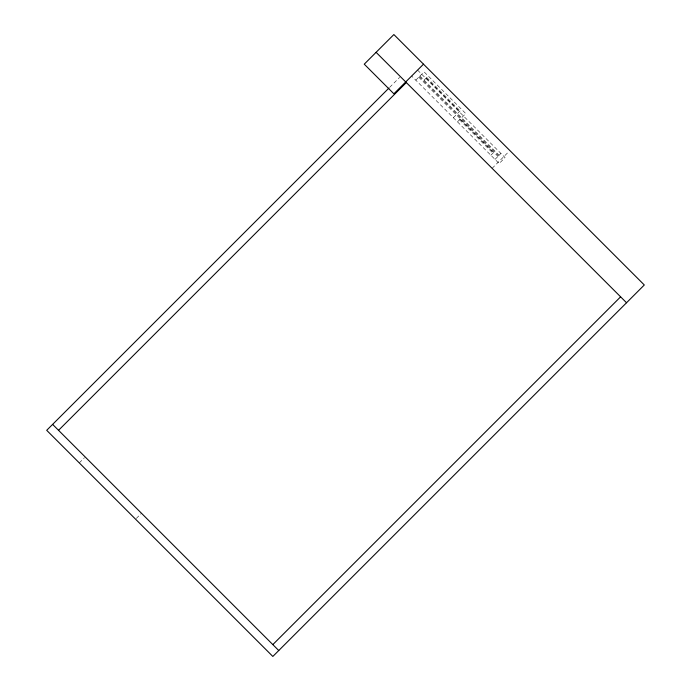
<?xml version="1.0" encoding="UTF-8"?>
<svg xmlns="http://www.w3.org/2000/svg" width="691" height="691" viewBox="0 0 691 691"><rect width="100%" height="100%" fill="white"/><g stroke="black" fill="none" stroke-linecap="round" stroke-linejoin="round"><path stroke-width="0.52" stroke-dasharray="3.46 2.59" d="M389.715 87.291L399.631 77.375M415.792 80.173L424.093 71.873L465.769 113.557L457.477 121.849M424.093 80.173L428.239 76.019M79.284 462.892L84.466 457.71M453.331 117.703L461.623 109.403M490.86 155.233L495.006 151.087M495.006 159.379L500.932 153.454M136.308 518.44L141.491 513.258M492.113 168.336L508.403 152.046M426.753 77.504L460.137 110.888M426.166 78.092L459.55 111.484M417.571 70.093L505.078 157.6L499.152 163.525L411.646 76.019M419.938 76.019L499.152 155.233M419.351 76.615L498.557 155.829M418.755 77.211L497.969 156.416M460.137 119.18L493.521 152.564M459.55 119.776L492.933 153.16"/><path stroke-width="1.04" d="M388.955 88.051L46.694 430.312L272.833 656.45L644.306 284.977L393.87 34.55L364.252 64.177L393.87 93.795L423.497 64.177M58.545 430.312L406.317 82.54M272.833 644.599L620.604 296.828M376.103 52.326L626.53 302.753M52.62 424.386L278.758 650.525"/></g></svg>
